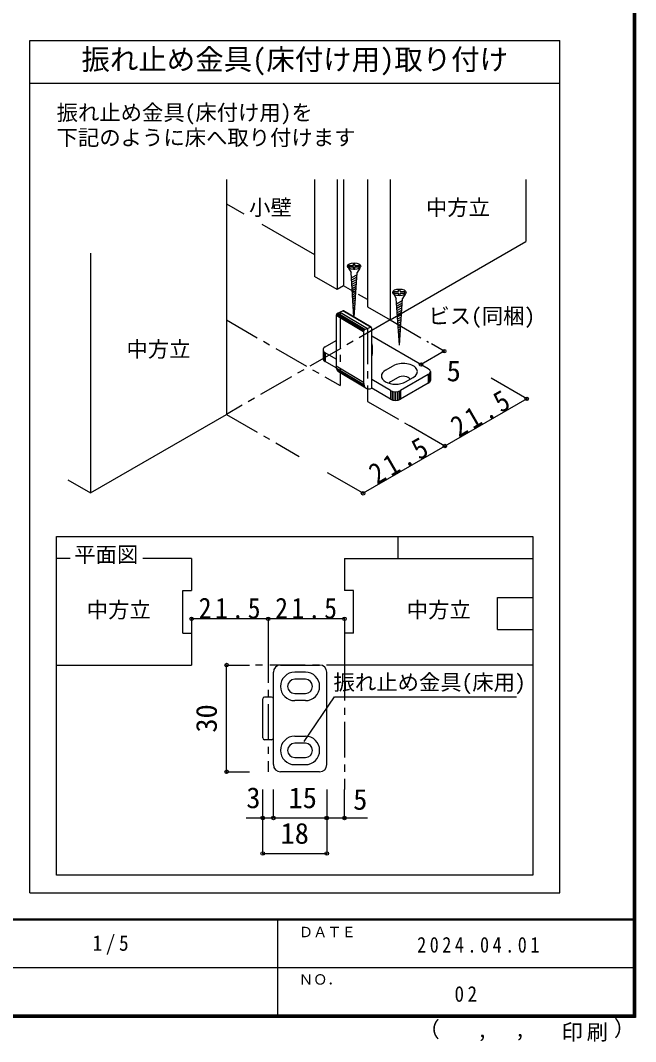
# Model space of a CAD drawing. Units: millimetres at full size, sheet at 1:5, with parts at other scales. Extents: x -973 to 977, y -718 to 696.
# Drawn here: x 544 to 977, y -718 to 0 of the extents above; entities that cross this region are included whole.
import ezdxf
from ezdxf.enums import TextEntityAlignment as Align

# ---------------------------------------------------------------- set-up
doc = ezdxf.new("R2010")
doc.units = ezdxf.units.MM
doc.header["$LTSCALE"] = 5
doc.header["$PDMODE"] = 32
doc.header["$PDSIZE"] = 2.5
doc.linetypes.add('CHAIN1', pattern=[8, 5, -1, 1, -1])
for name, color, linetype in [('0-6_扉', 2, 'Continuous'), ('0-7_金物', 7, 'Continuous'), ('0-A_文字', 3, 'Continuous'), ('0-B_寸法', 7, 'Continuous'), ('1-3_仕上げ', 2, 'Continuous'), ('1-4_枠', 3, 'Continuous'), ('1-7_金物', 7, 'Continuous'), ('1-A_文字', 7, 'Continuous'), ('1-B_寸法', 7, 'Continuous'), ('F-1_枠', 6, 'Continuous'), ('F-A_文字', 7, 'Continuous')]:
    doc.layers.add(name, color=color, linetype=linetype)
doc.styles.add('ＭＳ ゴシック', font='')
doc.styles.get('ＭＳ ゴシック').set_extended_font_data('MS Gothic')

msp = doc.modelspace()

# ---------------------------------------------------------------- linework, layer by layer
at = {"layer": '0-6_扉'}
for p, q in [((689.038, -111.613), (689.038, -276.852)), ((751.005, -111.613), (751.005, -179.838)), ((766.915, -111.613), (766.915, -189.024)), ((771.335, -111.613), (771.335, -186.472)), ((788.128, -111.613), (788.128, -201.271)), ((804.038, -111.613), (804.038, -210.457)), ((899.498, -111.613), (899.498, -155.343)), ((766.915, -189.024), (751.005, -179.838)), ((771.335, -186.472), (766.915, -189.024)), ((779.611, -191.251), (771.335, -186.472)), ((788.128, -196.168), (781.826, -192.529)), ((577.669, -322.78), (593.579, -331.965))]:
    msp.add_line(p, q, dxfattribs=at)
at = {"layer": '0-6_扉', "color": 7}
for p, q in [((689.038, -128.752), (701.32, -135.843)), ((713.879, -143.094), (751.005, -164.529))]:
    msp.add_line(p, q, dxfattribs=at)
at = {"layer": '0-6_扉'}
for points in [[(788.128, -201.271), (804.038, -210.457), (899.498, -155.343)], [(593.579, -163.608), (593.579, -331.965), (689.038, -276.852)]]:
    msp.add_lwpolyline(points, dxfattribs=at)
at = {"layer": '0-7_金物'}
for p, q in [((774.925, -172.18), (778.288, -172.18)), ((774.925, -172.18), (774.925, -173.214)), ((778.288, -172.18), (778.288, -170.664)), ((778.288, -170.664), (779.322, -170.664)), ((779.322, -172.18), (779.322, -170.664)), ((779.322, -172.18), (782.685, -172.18)), ((782.685, -173.214), (782.685, -172.18)), ((774.82, -173.952), (776.644, -177.112)), ((774.925, -173.214), (778.288, -173.214)), ((778.718, -208.414), (776.644, -177.112)), ((780.862, -178.686), (776.897, -180.931)), ((778.288, -174.73), (778.288, -173.214)), ((778.288, -174.73), (779.322, -174.73)), ((778.886, -208.514), (780.966, -177.112)), ((782.79, -173.952), (780.966, -177.112)), ((780.754, -180.314), (776.997, -182.441)), ((780.646, -181.942), (777.097, -183.951)), ((780.538, -183.57), (777.198, -185.462)), ((780.43, -185.199), (777.298, -186.972)), ((780.323, -186.827), (777.398, -188.483)), ((780.215, -188.455), (777.498, -189.993)), ((780.107, -190.083), (777.598, -191.503)), ((779.999, -191.711), (777.698, -193.014)), ((779.891, -193.339), (777.798, -194.524)), ((806.64, -192.323), (808.464, -195.483)), ((806.745, -190.551), (810.108, -190.551)), ((806.745, -190.551), (806.745, -191.585)), ((806.745, -191.585), (810.108, -191.585)), ((810.108, -190.551), (810.108, -189.035)), ((810.108, -189.035), (811.142, -189.035)), ((810.108, -193.101), (810.108, -191.585)), ((810.108, -193.101), (811.142, -193.101)), ((811.142, -190.551), (811.142, -189.035)), ((811.142, -190.551), (814.505, -190.551)), ((814.61, -192.323), (812.786, -195.483)), ((814.505, -191.585), (814.505, -190.551)), ((779.783, -194.967), (777.898, -196.035)), ((779.675, -196.596), (777.998, -197.545)), ((779.568, -198.224), (778.098, -199.056)), ((779.46, -199.852), (778.198, -200.566)), ((810.625, -228.101), (808.464, -195.483)), ((812.682, -197.057), (808.717, -199.302)), ((812.574, -198.685), (808.817, -200.812)), ((812.466, -200.313), (808.917, -202.323)), ((810.625, -228.101), (812.786, -195.483)), ((785.434, -218.731), (766.151, -207.24)), ((766.151, -207.24), (766.151, -242.964)), ((785.467, -218.437), (766.183, -206.946)), ((785.563, -218.136), (766.279, -206.645)), ((785.715, -217.848), (766.431, -206.357)), ((785.913, -217.592), (766.629, -206.102)), ((786.144, -217.387), (766.86, -205.897)), ((767.108, -205.756), (770.938, -204.149)), ((786.392, -217.246), (767.108, -205.756)), ((790.222, -215.639), (770.938, -204.149)), ((790.47, -215.572), (771.186, -204.082)), ((790.701, -215.584), (771.417, -204.093)), ((790.899, -215.672), (771.616, -204.182)), ((779.352, -201.48), (778.298, -202.076)), ((779.244, -203.108), (778.398, -203.587)), ((779.136, -204.736), (778.498, -205.097)), ((779.028, -206.364), (778.598, -206.608)), ((812.358, -201.942), (809.017, -203.833)), ((812.25, -203.57), (809.117, -205.343)), ((812.142, -205.198), (809.217, -206.854)), ((812.035, -206.826), (809.318, -208.364)), ((811.927, -208.454), (809.418, -209.875)), ((811.819, -210.082), (809.518, -211.385)), ((811.711, -211.71), (809.618, -212.896)), ((811.603, -213.339), (809.718, -214.406)), ((811.495, -214.967), (809.818, -215.916)), ((785.434, -218.731), (785.434, -254.454)), ((786.392, -217.246), (790.222, -215.639)), ((791.18, -258.539), (791.18, -216.32)), ((830.954, -244.761), (791.18, -221.797)), ((811.387, -216.595), (809.918, -217.427)), ((811.28, -218.223), (810.018, -218.937)), ((811.172, -219.851), (810.118, -220.448)), ((811.064, -221.479), (810.218, -221.958)), ((758.476, -229.451), (766.151, -225.02)), ((791.457, -228.431), (791.457, -234.554)), ((810.956, -223.107), (810.318, -223.468)), ((810.848, -224.735), (810.418, -224.979)), ((757.012, -231.493), (757.012, -237.616)), ((757.182, -232.24), (757.182, -238.363)), ((757.681, -232.936), (757.681, -239.06)), ((766.151, -237.965), (758.476, -233.534)), ((758.476, -233.534), (758.476, -239.657)), ((766.254, -244.148), (758.476, -239.657)), ((785.434, -254.454), (766.151, -242.964)), ((800.902, -245.781), (806.206, -242.719)), ((785.63, -256.053), (766.346, -244.563)), ((786.204, -257.379), (766.92, -245.888)), ((787.117, -258.341), (767.833, -246.85)), ((809.741, -250.884), (804.438, -253.946)), ((830.954, -248.843), (811.509, -260.07)), ((815.045, -253.946), (820.348, -250.884)), ((830.954, -248.843), (830.954, -254.967)), ((831.749, -248.245), (831.749, -254.369)), ((832.249, -247.549), (832.249, -253.673)), ((832.419, -246.802), (832.419, -252.926)), ((804.438, -260.07), (791.18, -252.415)), ((830.954, -254.967), (811.509, -266.194)), ((804.438, -266.194), (791.18, -258.539)), ((804.438, -260.07), (804.438, -266.194)), ((805.473, -260.529), (805.473, -266.652)), ((806.679, -260.817), (806.679, -266.941)), ((807.973, -260.915), (807.973, -267.039)), ((809.268, -260.817), (809.268, -266.941)), ((810.473, -260.529), (810.473, -266.652)), ((811.509, -260.07), (811.509, -266.194)), ((569.654, -600.882), (569.654, -362.72)), ((569.654, -362.72), (904.513, -362.72)), ((904.513, -362.72), (904.513, -600.882)), ((904.513, -600.882), (569.654, -600.882))]:
    msp.add_line(p, q, dxfattribs=at)
for points in [[(779.322, -174.73), (779.322, -173.214), (782.685, -173.214)], [(811.142, -193.101), (811.142, -191.585), (814.505, -191.585)]]:
    msp.add_lwpolyline(points, dxfattribs=at)
for centre in [(778.805, -172.697), (810.625, -191.068)]:
    msp.add_ellipse(centre, major_axis=(4.71, 0), ratio=0.5, dxfattribs=at)
for centre, major_axis, ratio, start_param, end_param in [((767.108, -206.838), (0.64, 1.074), 0.663414, 0.7318184, 2.3026147), ((770.938, -205.231), (0.64, 1.074), 0.663414, 6.2296055, 7.0150037), ((786.392, -218.329), (0.64, 1.074), 0.663414, 0.7318184, 2.3026147), ((790.222, -216.722), (0.64, 1.074), 0.663414, 5.4442074, 7.0150037), ((762.012, -231.493), (-5, 0), 0.57735, 5.4977871, 7.0685835), ((781.457, -228.431), (10, 0), 0.57735, 6.047146, 6.5192246), ((781.457, -234.554), (10, 0), 0.57735, 6.047146, 6.5192246), ((762.012, -237.616), (-5, 0), 0.57735, 6.2831853, 7.0685835), ((771.896, -240.553), (3.839, 6.443), 0.663414, 2.3026147, 3.0880129), ((813.277, -246.802), (10, 0), 0.57735, 5.4977871, 8.6393798), ((807.973, -249.864), (10, 0), 0.57735, 2.3561945, 5.4977871), ((813.277, -252.926), (5, 0), 0.57735, 0.2617994, 2.3561945), ((827.419, -246.802), (-5, 0), 0.57735, 2.3561945, 3.9269908), ((791.18, -252.044), (3.839, 6.443), 0.663414, 2.3026147, 3.873411), ((807.973, -255.987), (5, 0), 0.57735, 2.3561945, 2.7802255), ((827.419, -252.926), (-5, 0), 0.57735, 2.3561945, 3.1415927), ((807.973, -258.029), (-5, 0), 0.57735, 0.7853982, 2.3561945), ((807.973, -264.152), (-5, 0), 0.57735, 0.7853982, 2.3561945)]:
    msp.add_ellipse(centre, major_axis=major_axis, ratio=ratio, start_param=start_param, end_param=end_param, dxfattribs=at)
at = {"layer": '0-A_文字'}
for p, q in [((923.502, -613.141), (923.502, -14.008)), ((550.79, -44.008), (923.502, -44.008)), ((550.79, -613.141), (923.502, -613.141))]:
    msp.add_line(p, q, dxfattribs=at)
at = {"layer": '0-A_文字', "color": 4}
for p, q in [((743.74, -506.876), (764.964, -475.509)), ((764.964, -475.509), (892.952, -475.509))]:
    msp.add_line(p, q, dxfattribs=at)
at = {"layer": '0-A_文字'}
msp.add_lwpolyline([(550.79, -613.141), (550.79, -14.008), (923.502, -14.008)], dxfattribs=at)
at = {"layer": '0-B_寸法', "color": 4, "linetype": 'CHAIN1'}
for q in [(689.038, -276.852), (831.144, -226.106)]:
    msp.add_line((804.038, -210.457), q, dxfattribs=at)
at = {"layer": '0-B_寸法', "color": 4}
for p, q in [((842.076, -232.418), (833.105, -227.238)), ((817.185, -236.811), (825.826, -241.799)), ((842.076, -232.418), (825.826, -241.799))]:
    msp.add_line(p, q, dxfattribs=at)
at = {"layer": '0-B_寸法'}
for p in [(842.076, -232.418), (825.826, -241.799)]:
    msp.add_point(p, dxfattribs=at)
at = {"layer": '1-3_仕上げ', "color": 7}
msp.add_line((833.646, -378.121), (904.513, -378.121), dxfattribs=at)
at = {"layer": '1-4_枠', "color": 7}
for p, q in [((809.583, -362.72), (809.583, -378.121)), ((809.583, -378.121), (904.513, -378.121))]:
    msp.add_line(p, q, dxfattribs=at)
at = {"layer": '1-4_枠'}
for p, q in [((579.134, -378.121), (569.654, -378.121)), ((664.583, -378.121), (630.322, -378.121)), ((664.583, -378.121), (664.583, -400.621)), ((772.083, -378.121), (904.513, -378.121)), ((772.083, -378.121), (772.083, -400.621)), ((658.333, -400.621), (664.583, -400.621)), ((658.333, -430.621), (658.333, -400.621)), ((778.333, -400.621), (772.083, -400.621)), ((778.333, -430.621), (778.333, -400.621)), ((879.583, -405.621), (904.513, -405.621)), ((879.583, -428.121), (879.583, -405.621)), ((772.083, -430.621), (772.083, -453.121)), ((778.333, -430.621), (772.083, -430.621)), ((879.583, -428.121), (904.513, -428.121)), ((569.654, -453.121), (664.583, -453.121)), ((904.513, -453.121), (772.083, -453.121))]:
    msp.add_line(p, q, dxfattribs=at)
at = {"layer": '1-4_枠', "color": 4, "linetype": 'CHAIN1'}
for p, q in [((718.333, -440.621), (718.333, -528.121)), ((824.478, -453.121), (705.379, -453.121)), ((772.083, -453.121), (772.083, -540.621))]:
    msp.add_line(p, q, dxfattribs=at)
at = {"layer": '1-4_枠'}
msp.add_lwpolyline([(658.333, -430.621), (664.583, -430.621), (664.583, -453.121)], dxfattribs=at)
at = {"layer": '1-7_金物', "color": 4, "linetype": 'CHAIN1'}
for p, q in [((769.023, -204.952), (769.023, -256.636)), ((689.038, -210.457), (769.023, -256.636)), ((788.307, -267.769), (817.611, -284.688)), ((689.038, -276.852), (740.273, -306.433))]:
    msp.add_line(p, q, dxfattribs=at)
at = {"layer": '1-7_金物'}
for p, q in [((722.083, -523.121), (722.083, -458.121)), ((727.083, -453.121), (754.583, -453.121)), ((744.583, -458.121), (737.083, -458.121)), ((759.583, -523.121), (759.583, -458.121)), ((744.583, -463.121), (737.083, -463.121)), ((737.083, -473.121), (744.583, -473.121)), ((714.583, -504.371), (714.583, -476.871)), ((720.833, -475.621), (715.833, -475.621)), ((744.583, -478.121), (737.083, -478.121)), ((720.833, -505.621), (715.833, -505.621)), ((737.083, -503.121), (744.583, -503.121)), ((744.583, -508.121), (737.083, -508.121)), ((737.083, -518.121), (744.583, -518.121)), ((737.083, -523.121), (744.583, -523.121)), ((754.583, -528.121), (727.083, -528.121))]:
    msp.add_line(p, q, dxfattribs=at)
at = {"layer": '1-7_金物', "color": 4, "linetype": 'CHAIN1'}
msp.add_lwpolyline([(769.023, -204.952), (788.307, -216.53), (788.307, -267.769)], dxfattribs=at)
at = {"layer": '1-7_金物'}
for centre, radius, start, end in [((727.083, -458.121), 5, 90, 180), ((737.083, -468.121), 10, 90, 270), ((744.583, -468.121), 10, 270, 90), ((754.583, -458.121), 5, 0, 90), ((737.083, -468.121), 5, 90, 270), ((744.583, -468.121), 5, 270, 90), ((715.833, -476.871), 1.25, 90, 180), ((720.833, -476.871), 1.25, 0, 90), ((715.833, -504.371), 1.25, 180, 270), ((720.833, -504.371), 1.25, 270, 0), ((737.083, -513.121), 10, 90, 270), ((737.083, -513.121), 5, 90, 270), ((744.583, -513.121), 10, 270, 90), ((744.583, -513.121), 5, 270, 90), ((727.083, -523.121), 5, 180, 270), ((754.583, -523.121), 5, 270, 0)]:
    msp.add_arc(centre, radius, start, end, dxfattribs=at)
at = {"layer": '1-B_寸法', "color": 4}
for p, q in [((900.111, -265.924), (875.111, -251.49)), ((900.111, -265.924), (842.611, -299.122)), ((842.611, -299.122), (817.611, -284.688)), ((718.333, -420.621), (664.583, -420.621)), ((664.583, -420.621), (664.583, -440.621)), ((718.333, -420.621), (718.333, -440.621)), ((772.083, -420.621), (718.333, -420.621)), ((772.083, -420.621), (772.083, -440.621)), ((689.2, -453.121), (705.379, -453.121)), ((689.2, -528.121), (689.2, -453.121)), ((689.2, -528.121), (705.379, -528.121)), ((714.583, -560.621), (714.583, -540.621)), ((722.083, -560.621), (722.083, -540.621)), ((759.583, -540.621), (759.583, -585.621)), ((772.083, -560.637), (772.083, -540.621)), ((703.018, -560.621), (722.083, -560.621)), ((714.583, -585.621), (714.583, -560.621)), ((722.083, -560.621), (759.583, -560.621)), ((788.143, -560.637), (759.583, -560.637)), ((714.583, -585.621), (759.583, -585.621))]:
    msp.add_line(p, q, dxfattribs=at)
msp.add_lwpolyline([(842.611, -299.122), (785.111, -332.319), (760.111, -317.886)], dxfattribs=at)
at = {"layer": '1-B_寸法'}
for p in [(900.111, -265.924), (842.611, -299.122), (785.111, -332.319), (664.583, -420.621), (718.333, -420.621), (772.083, -420.621), (689.2, -453.121), (689.2, -528.121), (714.583, -560.621), (722.083, -560.621), (759.583, -560.621), (759.583, -560.637), (772.083, -560.637), (714.583, -585.621), (759.583, -585.621)]:
    msp.add_point(p, dxfattribs=at)
at = {"layer": 'F-1_枠'}
for p, q in [((974.986, 695.833), (974.986, -700.833)), ((975.82, 695.833), (975.82, -700.833)), ((976.653, 695.833), (976.653, -700.833)), ((976.653, -631.667), (-973.347, -631.667)), ((976.653, -632.5), (-973.347, -632.5)), ((724.986, -632.5), (724.986, -699.167)), ((1.653, -665.833), (974.986, -665.834)), ((976.653, -699.167), (-973.347, -699.167)), ((976.653, -700), (-973.347, -700)), ((976.653, -700.833), (-973.347, -700.833))]:
    msp.add_line(p, q, dxfattribs=at)

# ---------------------------------------------------------------- texts
at = {"layer": '0-A_文字', "color": 7, "style": 'ＭＳ ゴシック'}
for s, height, p in [('振れ止め金具(床付け用)取り付け', 14.66, (587.146, -39.008)), ('振れ止め金具(床付け用)を', 11, (569.699, -73.467)), ('下記のように床へ取り付けます', 11, (569.699, -91.003)), ('小壁', 11, (705.022, -140.183)), ('中方立', 11, (829.268, -140.183)), ('中方立', 11, (618.808, -239.827)), ('平面図', 11, (582.096, -384.197)), ('中方立', 11, (590.869, -423.121)), ('中方立', 11, (815.798, -423.121))]:
    msp.add_text(s, height=height, dxfattribs=at).set_placement(p, align=Align.BOTTOM_LEFT)
at = {"layer": '0-B_寸法', "style": 'ＭＳ ゴシック'}
for s, height, p in [('ビス(同梱)', 11, (831.033, -216.448)), ('5', 14.66, (843.847, -257.987))]:
    msp.add_text(s, height=height, dxfattribs=at).set_placement(p, align=Align.BOTTOM_LEFT)
at = {"layer": '1-A_文字', "style": 'ＭＳ ゴシック'}
msp.add_text('振れ止め金具(床用)', height=11, dxfattribs=at).set_placement((764.369, -474.01), align=Align.BOTTOM_LEFT)
at = {"layer": '1-B_寸法', "style": 'ＭＳ ゴシック'}
msp.add_text('30', height=14.66, rotation=90, dxfattribs=at).set_placement((686.7, -500.621), align=Align.BOTTOM_LEFT)
for s, p in [('3', (703.018, -558.121)), ('15', (732.708, -558.121)), ('5', (778.143, -559.248)), ('18', (727.083, -583.121))]:
    msp.add_text(s, height=14.66, dxfattribs=at).set_placement(p, align=Align.BOTTOM_LEFT)
at = {"layer": '1-B_寸法', "char_height": 14.66, "attachment_point": 7, "rotation": 30, "style": 'ＭＳ ゴシック'}
for insert in [(852.416, -293.46), (794.916, -326.658)]:
    msp.add_mtext('\\T1.28;\\W0.9;21.5', dxfattribs=dict(at, insert=insert))
at = {"layer": '1-B_寸法', "char_height": 14.66, "attachment_point": 7, "style": 'ＭＳ ゴシック'}
for insert in [(669.583, -420.621), (723.333, -420.621)]:
    msp.add_mtext('\\T1.28;\\W0.9;21.5', dxfattribs=dict(at, insert=insert))
at = {"layer": 'F-A_文字', "style": 'ＭＳ ゴシック'}
for s, height, p in [('ＤＡＴＥ', 7.331, (739.986, -646.667)), ('ＮＯ．', 7.331, (739.986, -680.001)), ('（', 11, (823.992, -718.052)), ('）', 11, (961.387, -717.355)), (',', 11, (865.199, -718.052)), (',', 11, (891.686, -717.588))]:
    msp.add_text(s, height=height, dxfattribs=at).set_placement(p, align=Align.BOTTOM_LEFT)
at = {"layer": 'F-A_文字', "char_height": 11, "attachment_point": 7, "style": 'ＭＳ ゴシック'}
for s, insert in [('\\T1.38;\\W0.9;1/5', (594.986, -656.667)), ('\\T1.39;\\W0.85;2024.04.01', (823.111, -655.417)), ('\\T1.36;\\W0.9;02', (849.361, -690.001)), ('\\T1.17;印刷', (924.678, -717.82))]:
    msp.add_mtext(s, dxfattribs=dict(at, insert=insert))

doc.saveas('drawing.dxf')
